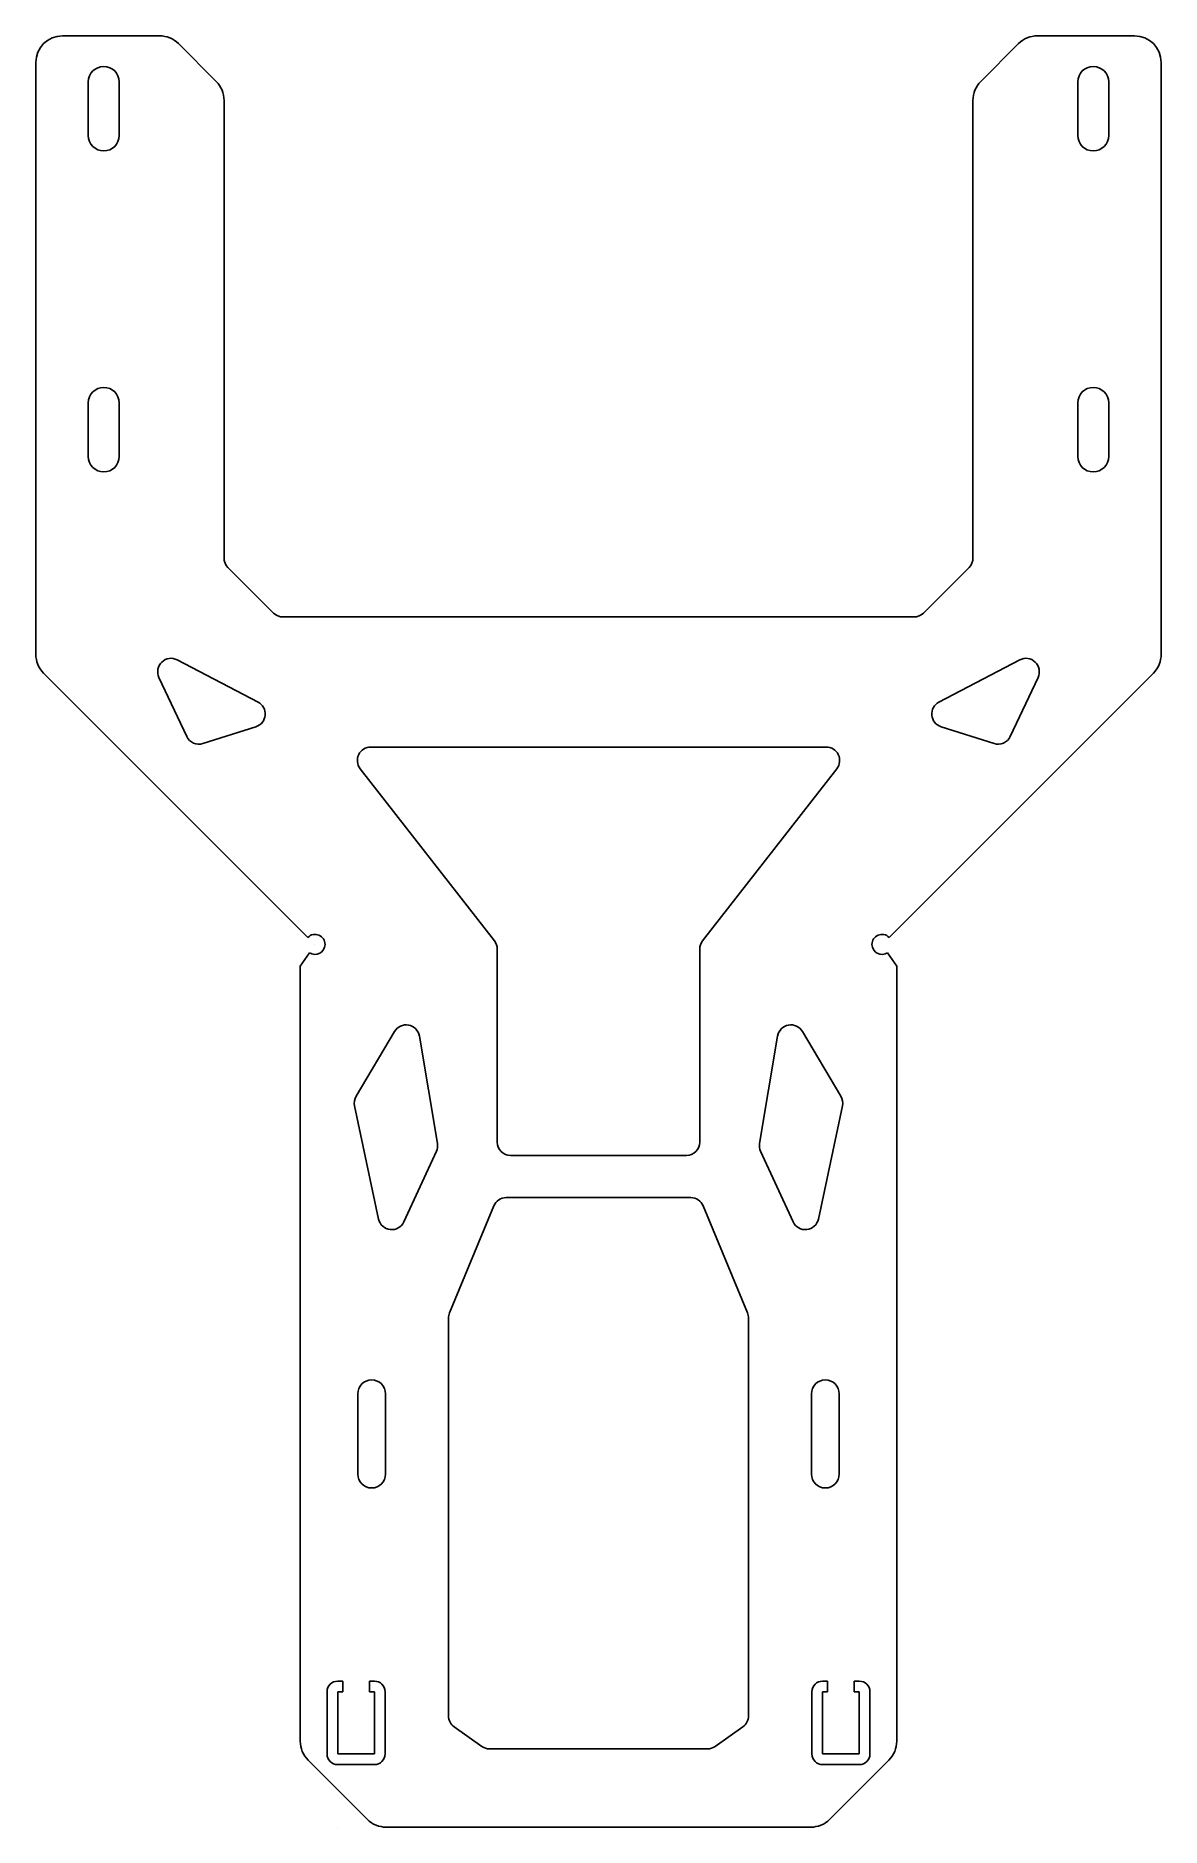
# Model space of a CAD drawing. Extents: x -0.6 to 9.9, y -12.8 to 3.9.
import ezdxf

# ---------------------------------------------------------------- set-up
doc = ezdxf.new("R2010")
doc.units = 0

msp = doc.modelspace()

# ---------------------------------------------------------------- linework, layer by layer
for p, q in [((0.521447, 3.93118), (-0.38454, 3.93118)), ((1.051777, 3.504403), (0.698223, 3.857957)), ((8.198223, 3.504403), (8.551777, 3.857957)), ((8.728553, 3.93118), (9.63454, 3.93118)), ((-0.63454, 3.68118), (-0.63454, -1.847407)), ((9.88454, 3.68118), (9.88454, -1.847407)), ((-0.145, 3.5), (-0.145, 3)), ((0.145, 3.5), (0.145, 3)), ((9.105, 3.5), (9.105, 3)), ((9.395, 3.5), (9.395, 3)), ((1.125, 3.327627), (1.125, -0.948223)), ((8.125, 3.327627), (8.125, -0.948223)), ((-0.145, 0.5), (-0.145, 0)), ((0.145, 0.5), (0.145, 0)), ((9.105, 0.5), (9.105, 0)), ((9.395, 0.5), (9.395, 0)), ((1.161612, -1.036612), (1.588388, -1.463388)), ((8.088388, -1.036612), (7.661612, -1.463388)), ((4.625, -1.5), (1.676777, -1.5)), ((4.625, -1.5), (7.573223, -1.5)), ((1.443244, -2.295529), (0.687484, -1.900735)), ((7.806756, -2.295529), (8.562516, -1.900735)), ((-0.561317, -2.024183), (1.908709, -4.494209)), ((0.516453, -2.064643), (0.775896, -2.617358)), ((9.811317, -2.024183), (7.341291, -4.494209)), ((8.733547, -2.064643), (8.474104, -2.617358)), ((0.926951, -2.683359), (1.423268, -2.525439)), ((8.323049, -2.683359), (7.826732, -2.525439)), ((2.495928, -2.71612), (4.625, -2.71612)), ((6.754072, -2.71612), (4.625, -2.71612)), ((3.652316, -4.526603), (2.397373, -2.918008)), ((5.597684, -4.526603), (6.852627, -2.918008)), ((1.8375, -4.423), (1.8375, -4.423)), ((1.922368, -4.638082), (1.8375, -4.763183)), ((1.975, -4.5605), (1.975, -4.5605)), ((3.67876, -6.40737), (3.67876, -4.603492)), ((5.57124, -6.40737), (5.57124, -4.603492)), ((7.327632, -4.638082), (7.4125, -4.763183)), ((1.8375, -12.006947), (1.8375, -4.763183)), ((7.4125, -12.006947), (7.4125, -4.763183)), ((2.719558, -5.373327), (2.359306, -5.9796)), ((3.119241, -6.420222), (2.950284, -5.416432)), ((6.130759, -6.420222), (6.299716, -5.416432)), ((6.530442, -5.373327), (6.890694, -5.9796)), ((2.344508, -6.06949), (2.569736, -7.127071)), ((6.905492, -6.06949), (6.680264, -7.127071)), ((2.805533, -7.153322), (3.109513, -6.493258)), ((6.444467, -7.153322), (6.140487, -6.493258)), ((3.80376, -6.53237), (4.625, -6.53237)), ((5.44624, -6.53237), (4.625, -6.53237)), ((3.646814, -7.00381), (3.232576, -8.004989)), ((4.625, -6.9266), (3.762318, -6.9266)), ((4.625, -6.9266), (5.487682, -6.9266)), ((5.603186, -7.00381), (6.017424, -8.004989)), ((3.22308, -8.052778), (3.22308, -11.771616)), ((6.02692, -8.052778), (6.02692, -11.771616)), ((2.375, -9.5105), (2.375, -8.7605)), ((2.635, -9.5105), (2.635, -8.7605)), ((6.615, -9.5105), (6.615, -8.7605)), ((6.875, -9.5105), (6.875, -8.7605)), ((2.0875, -12.1255), (2.0875, -11.5455)), ((2.1875, -11.4455), (2.23375, -11.4455)), ((2.1875, -12.1255), (2.1875, -11.5455)), ((2.1875, -11.5455), (2.23375, -11.5455)), ((2.23375, -11.5455), (2.23375, -11.4455)), ((2.48375, -11.4455), (2.48375, -11.5455)), ((2.48375, -11.4455), (2.53, -11.4455)), ((2.48375, -11.5455), (2.53, -11.5455)), ((2.53, -12.1255), (2.53, -11.5455)), ((2.63, -12.1255), (2.63, -11.5455)), ((6.62, -12.1255), (6.62, -11.5455)), ((6.76625, -11.4455), (6.72, -11.4455)), ((6.72, -12.1255), (6.72, -11.5455)), ((6.76625, -11.5455), (6.72, -11.5455)), ((6.76625, -11.4455), (6.76625, -11.5455)), ((7.01625, -11.5455), (7.01625, -11.4455)), ((7.0625, -11.4455), (7.01625, -11.4455)), ((7.0625, -11.5455), (7.01625, -11.5455)), ((7.0625, -12.1255), (7.0625, -11.5455)), ((7.1625, -12.1255), (7.1625, -11.5455)), ((3.27622, -11.873895), (3.535142, -12.05581)), ((5.97378, -11.873895), (5.714858, -12.05581)), ((1.910723, -12.183723), (2.464277, -12.737277)), ((2.53, -12.1255), (2.1875, -12.1255)), ((3.607002, -12.07853), (4.625, -12.07853)), ((5.642998, -12.07853), (4.625, -12.07853)), ((6.72, -12.1255), (7.0625, -12.1255)), ((7.339277, -12.183723), (6.785723, -12.737277)), ((2.53, -12.2255), (2.1875, -12.2255)), ((6.72, -12.2255), (7.0625, -12.2255)), ((2.1875, -12.8105), (2.1875, -12.8105)), ((2.53, -12.8105), (2.53, -12.8105)), ((4.625, -12.8105), (2.641053, -12.8105)), ((4.625, -12.8105), (6.608947, -12.8105))]:
    msp.add_line(p, q)
for centre, radius, start, end in [((-0.38454, 3.68118), 0.25, 90, 180), ((0.521447, 3.68118), 0.25, 45, 90), ((8.728553, 3.68118), 0.25, 90, 135), ((9.63454, 3.68118), 0.25, 0, 90), ((0, 3.5), 0.145, 0, 180), ((9.25, 3.5), 0.145, 0, 180), ((0.875, 3.327627), 0.25, 0, 45), ((8.375, 3.327627), 0.25, 135, 180), ((0, 3), 0.145, 180, 0), ((9.25, 3), 0.145, 180, 0), ((0, 0.5), 0.145, 0, 180), ((9.25, 0.5), 0.145, 0, 180), ((0, 0), 0.145, 180, 0), ((9.25, 0), 0.145, 180, 0), ((1.25, -0.948223), 0.125, 180, 225), ((8, -0.948223), 0.125, 315, 0), ((1.676777, -1.375), 0.125, 225, 270), ((7.573223, -1.375), 0.125, 270, 315), ((-0.38454, -1.847407), 0.25, 180, 225), ((0.629608, -2.011529), 0.125, 62.418279, 205.145213), ((8.620392, -2.011529), 0.125, 334.854787, 117.581721), ((9.63454, -1.847407), 0.25, 315, 0), ((1.385367, -2.406323), 0.125, 287.650231, 62.418279), ((7.864633, -2.406323), 0.125, 117.581721, 252.349769), ((0.88905, -2.564243), 0.125, 205.145213, 287.650231), ((8.36095, -2.564243), 0.125, 252.349769, 334.854787), ((2.495928, -2.84112), 0.125, 90, 217.959515), ((6.754072, -2.84112), 0.125, 322.040485, 90), ((1.975, -4.5605), 0.09375, 0, 135), ((7.275, -4.5605), 0.09375, 45, 180), ((1.975, -4.5605), 0.09375, 235.847034, 0), ((3.55376, -4.603492), 0.125, 0, 37.959515), ((5.69624, -4.603492), 0.125, 142.040485, 180), ((7.275, -4.5605), 0.09375, 180, 304.152966), ((2.827018, -5.43718), 0.125, 9.554402, 149.280946), ((6.422982, -5.43718), 0.125, 30.719054, 170.445598), ((2.466767, -6.043454), 0.125, 149.280946, 192.022401), ((6.783233, -6.043454), 0.125, 347.977599, 30.719054), ((2.995975, -6.44097), 0.125, 335.272464, 9.554402), ((3.80376, -6.40737), 0.125, 180, 270), ((5.44624, -6.40737), 0.125, 270, 0), ((6.254025, -6.44097), 0.125, 170.445598, 204.727536), ((3.762318, -7.0516), 0.125, 90, 157.522649), ((5.487682, -7.0516), 0.125, 22.477351, 90), ((2.691995, -7.101034), 0.125, 192.022401, 335.272464), ((6.558005, -7.101034), 0.125, 204.727536, 347.977599), ((3.34808, -8.052778), 0.125, 157.522649, 180), ((5.90192, -8.052778), 0.125, 0, 22.477351), ((2.505, -8.7605), 0.13, 0, 180), ((6.745, -8.7605), 0.13, 0, 180), ((2.505, -9.5105), 0.13, 180, 0), ((6.745, -9.5105), 0.13, 180, 0), ((2.1875, -11.5455), 0.1, 90, 180), ((2.53, -11.5455), 0.1, 360, 90), ((6.72, -11.5455), 0.1, 90, 180), ((7.0625, -11.5455), 0.1, 0, 90), ((3.34808, -11.771616), 0.125, 180, 234.908729), ((5.90192, -11.771616), 0.125, 305.091271, 0), ((2.0875, -12.006947), 0.25, 180, 225), ((7.1625, -12.006947), 0.25, 315, 0), ((2.1875, -12.1255), 0.1, 180, 270), ((2.53, -12.1255), 0.1, 270, 360), ((3.607002, -11.95353), 0.125, 234.908729, 270), ((5.642998, -11.95353), 0.125, 270, 305.091271), ((6.72, -12.1255), 0.1, 180, 270), ((7.0625, -12.1255), 0.1, 270, 0), ((2.641053, -12.5605), 0.25, 225, 270), ((6.608947, -12.5605), 0.25, 270, 315)]:
    msp.add_arc(centre, radius, start, end)

doc.saveas('drawing.dxf')
